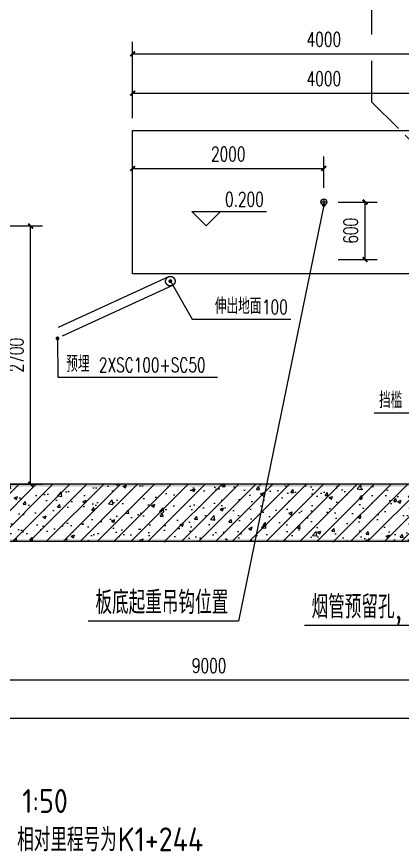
# Model space of a CAD drawing. Extents: x 45837 to 287007, y -98586 to 328021.
# Drawn here: x 144252 to 148285, y -26615 to -17887 of the extents above; entities that cross this region are included whole.
import ezdxf

# ---------------------------------------------------------------- set-up
doc = ezdxf.new("R2010")
doc.units = 0
doc.header["$LTSCALE"] = 1000
doc.header["$MEASUREMENT"] = 0
for name, pattern in [('ACAD_ISO02W100', [15, 12, -3]), ('HIDDEN', [9.525, 6.35, -3.175]), ('W_P', [0.7, 0.6, -0.1])]:
    doc.linetypes.add(name, pattern=pattern)
for name, color, linetype in [('---GPS_废水管', 3, 'W_P'), ('AXIS', 3, 'Continuous'), ('DIM_ELEV', 3, 'Continuous'), ('DIM_LEAD', 3, 'Continuous'), ('DIM_SYMB', 3, 'Continuous'), ('DOTE', 1, 'Continuous'), ('PUB_DIM', 3, 'Continuous'), ('PUB_HATCH', 8, 'Continuous'), ('PUB_TEXT', 7, 'Continuous'), ('PUB_WALL', 9, 'Continuous'), ('WALL', 9, 'Continuous'), ('建筑', 2, 'Continuous')]:
    doc.layers.add(name, color=color, linetype=linetype)
doc.styles.add('_TCH_DIM', font='SIMPLEX', dxfattribs={"bigfont": 'GBCBIG'})
doc.styles.add('DIM_FONT', font='SIMPLEX', dxfattribs={"width": 0.7, "bigfont": 'GBCBIG'})
doc.styles.get("Standard").update_dxf_attribs({"font": 'gbenor.shx', "bigfont": 'gbcbig.shx'})
doc.dimstyles.new('DIMN50', dxfattribs={"dimscale": 0.5, "dimtxt": 300, "dimasz": 100, "dimexe": 250, "dimexo": 300, "dimgap": 150, "dimtad": 1, "dimdec": 0, "dimzin": 0, "dimdsep": 46, "dimtxsty": 'DIM_FONT', "dimblk": 'ARCHTICK', "dimcen": 0.09, "dimclrt": 7, "dimazin": 2, "dimtfac": 1, "dimtdec": 0, "dimtix": 1, "dimtmove": 2, "dimatfit": 3, "dimldrblk": 'ARCHTICK', "dimfxl": 0, "dimtolj": 1, "dimtzin": 0, "dimarcsym": 0})

# ---------------------------------------------------------------- blocks, each defined once
blk = doc.blocks.new('_ArchTick')
at = {"color": 0, "linetype": 'ByBlock', "const_width": 0.4}
blk.add_lwpolyline([(-0.5, -0.5), (0.5, 0.5)], dxfattribs=at)
blk = doc.blocks.new('*D421')
at = {"layer": 'Defpoints', "color": 0}
for p in [(147464.3, -19474.2), (145464.3, -19826.3), (147464.3, -19826.3)]:
    blk.add_point(p, dxfattribs=at)
at = {"layer": 'PUB_DIM', "color": 0, "lineweight": -2}
for p, q in [((145464.3, -19676.3), (145464.3, -19349.2)), ((147464.3, -19676.3), (147464.3, -19349.2)), ((145464.3, -19474.2), (147464.3, -19474.2))]:
    blk.add_line(p, q, dxfattribs=at)
at = {"layer": 'PUB_DIM', "color": 0, "lineweight": -2, "xscale": 50, "yscale": 50, "zscale": 50, "rotation": 180}
blk.add_blockref('_ArchTick', (145464.3, -19474.2), dxfattribs=at)
at = {"layer": 'PUB_DIM', "color": 0, "lineweight": -2, "xscale": 50, "yscale": 50, "zscale": 50}
blk.add_blockref('_ArchTick', (147464.3, -19474.2), dxfattribs=at)
at = {"layer": 'PUB_DIM', "color": 7, "insert": (146464.3, -19324.2), "char_height": 150, "attachment_point": 5, "style": 'DIM_FONT'}
blk.add_mtext('\\A1;2000', dxfattribs=at)
blk = doc.blocks.new('*D422')
at = {"layer": 'Defpoints', "color": 0}
for p in [(147464.3, -19826.3), (147895.4, -19826.3), (147464.3, -20426.3)]:
    blk.add_point(p, dxfattribs=at)
at = {"layer": 'PUB_DIM', "color": 0, "lineweight": -2}
for p, q in [((147614.3, -19826.3), (148020.4, -19826.3)), ((147895.4, -20426.3), (147895.4, -19826.3)), ((147614.3, -20426.3), (148020.4, -20426.3))]:
    blk.add_line(p, q, dxfattribs=at)
at = {"layer": 'PUB_DIM', "color": 0, "lineweight": -2, "xscale": 50, "yscale": 50, "zscale": 50}
for p, rotation in [((147895.4, -19826.3), 90), ((147895.4, -20426.3), 270)]:
    blk.add_blockref('_ArchTick', p, dxfattribs=dict(at, rotation=rotation))
at = {"layer": 'PUB_DIM', "color": 7, "insert": (147745.4, -20126.3), "char_height": 150, "attachment_point": 5, "rotation": 90, "style": 'DIM_FONT'}
blk.add_mtext('\\A1;600', dxfattribs=at)
blk = doc.blocks.new('*D428')
at = {"layer": 'AXIS', "color": 0, "lineweight": -2}
for p, q in [((141764.3, -24417.1), (141764.3, -24948.8)), ((150764.3, -24417.1), (150764.3, -24948.8)), ((141764.3, -24823.8), (150764.3, -24823.8))]:
    blk.add_line(p, q, dxfattribs=at)
at = {"layer": 'Defpoints', "color": 0}
for p in [(141764.3, -24267.1), (150764.3, -24267.1), (150764.3, -24823.8)]:
    blk.add_point(p, dxfattribs=at)
at = {"layer": 'AXIS', "color": 0, "lineweight": -2, "xscale": 50, "yscale": 50, "zscale": 50, "rotation": 180}
blk.add_blockref('_ArchTick', (141764.3, -24823.8), dxfattribs=at)
at = {"layer": 'AXIS', "color": 0, "lineweight": -2, "xscale": 50, "yscale": 50, "zscale": 50}
blk.add_blockref('_ArchTick', (150764.3, -24823.8), dxfattribs=at)
at = {"layer": 'AXIS', "color": 7, "insert": (146264.3, -24673.8), "char_height": 150, "attachment_point": 5, "style": 'DIM_FONT'}
blk.add_mtext('\\A1;9000', dxfattribs=at)
blk = doc.blocks.new('*D443')
at = {"layer": 'Defpoints', "color": 0}
for p in [(149464.3, -18275.8), (145464.3, -18709.3), (149464.3, -18709.3)]:
    blk.add_point(p, dxfattribs=at)
at = {"layer": 'PUB_DIM', "color": 0, "lineweight": -2}
for p, q in [((145464.3, -18559.3), (145464.3, -18150.8)), ((149464.3, -18559.3), (149464.3, -18150.8)), ((145464.3, -18275.8), (149464.3, -18275.8))]:
    blk.add_line(p, q, dxfattribs=at)
at = {"layer": 'PUB_DIM', "color": 0, "lineweight": -2, "xscale": 50, "yscale": 50, "zscale": 50, "rotation": 180}
blk.add_blockref('_ArchTick', (145464.3, -18275.8), dxfattribs=at)
at = {"layer": 'PUB_DIM', "color": 0, "lineweight": -2, "xscale": 50, "yscale": 50, "zscale": 50}
blk.add_blockref('_ArchTick', (149464.3, -18275.8), dxfattribs=at)
at = {"layer": 'PUB_DIM', "color": 7, "insert": (147464.3, -18125.8), "char_height": 150, "attachment_point": 5, "style": 'DIM_FONT'}
blk.add_mtext('\\A1;4000', dxfattribs=at)
blk = doc.blocks.new('*D444')
at = {"layer": 'Defpoints', "color": 0}
for p in [(149464.3, -18686.3), (145464.3, -19097.6), (149464.3, -19097.6)]:
    blk.add_point(p, dxfattribs=at)
at = {"layer": 'PUB_DIM', "color": 0, "lineweight": -2}
for p, q in [((145464.3, -18947.6), (145464.3, -18561.3)), ((149464.3, -18947.6), (149464.3, -18561.3)), ((145464.3, -18686.3), (149464.3, -18686.3))]:
    blk.add_line(p, q, dxfattribs=at)
at = {"layer": 'PUB_DIM', "color": 0, "lineweight": -2, "xscale": 50, "yscale": 50, "zscale": 50, "rotation": 180}
blk.add_blockref('_ArchTick', (145464.3, -18686.3), dxfattribs=at)
at = {"layer": 'PUB_DIM', "color": 0, "lineweight": -2, "xscale": 50, "yscale": 50, "zscale": 50}
blk.add_blockref('_ArchTick', (149464.3, -18686.3), dxfattribs=at)
at = {"layer": 'PUB_DIM', "color": 7, "insert": (147464.3, -18536.3), "char_height": 150, "attachment_point": 5, "style": 'DIM_FONT'}
blk.add_mtext('\\A1;4000', dxfattribs=at)
blk = doc.blocks.new('*D446')
at = {"layer": 'Defpoints', "color": 0}
for p in [(143764.3, -20076.3), (144397.5, -20076.3), (143764.3, -22776.3)]:
    blk.add_point(p, dxfattribs=at)
at = {"layer": 'PUB_DIM', "color": 0, "lineweight": -2}
for p, q in [((143914.3, -20076.3), (144522.5, -20076.3)), ((144397.5, -22776.3), (144397.5, -20076.3)), ((143914.3, -22776.3), (144522.5, -22776.3))]:
    blk.add_line(p, q, dxfattribs=at)
at = {"layer": 'PUB_DIM', "color": 0, "lineweight": -2, "xscale": 50, "yscale": 50, "zscale": 50}
for p, rotation in [((144397.5, -20076.3), 90), ((144397.5, -22776.3), 270)]:
    blk.add_blockref('_ArchTick', p, dxfattribs=dict(at, rotation=rotation))
at = {"layer": 'PUB_DIM', "color": 7, "insert": (144247.5, -21426.3), "char_height": 150, "attachment_point": 5, "rotation": 90, "style": 'DIM_FONT'}
blk.add_mtext('\\A1;2700', dxfattribs=at)
blk = doc.blocks.new('*D482')
at = {"layer": 'AXIS', "color": 0, "lineweight": -2}
for p, q in [((131764.3, -24567.1), (131764.3, -25348.8)), ((153664.3, -24567.1), (153664.3, -25348.8)), ((131764.3, -25223.8), (153664.3, -25223.8))]:
    blk.add_line(p, q, dxfattribs=at)
at = {"layer": 'Defpoints', "color": 0}
for p in [(131764.3, -24417.1), (153664.3, -24417.1), (153664.3, -25223.8)]:
    blk.add_point(p, dxfattribs=at)
at = {"layer": 'AXIS', "color": 0, "lineweight": -2, "xscale": 50, "yscale": 50, "zscale": 50, "rotation": 180}
blk.add_blockref('_ArchTick', (131764.3, -25223.8), dxfattribs=at)
at = {"layer": 'AXIS', "color": 0, "lineweight": -2, "xscale": 50, "yscale": 50, "zscale": 50}
blk.add_blockref('_ArchTick', (153664.3, -25223.8), dxfattribs=at)
at = {"layer": 'AXIS', "color": 7, "insert": (142714.3, -25073.8), "char_height": 150, "attachment_point": 5, "style": 'DIM_FONT'}
blk.add_mtext('\\A1;21900', dxfattribs=at)

msp = doc.modelspace()

# ---------------------------------------------------------------- hatches: boundary and pattern name
at = {"layer": 'PUB_HATCH'}
h = msp.add_hatch(dxfattribs=at)
h.set_pattern_fill('钢筋混凝土', color=256, scale=50, style=0)
h.set_pattern_definition([(45, (0, 0), (-88.38835, 88.38835), []), (50, (0, 0), (358.6301, -31.37607), [37.5, -412.5]), (355, (0, 0), (-69.3757, 376.0961), [30, -330]), (100.4514, (29.9, -2.6), (289.2547, 344.7198), [31.8701, -350.57106]), (46.1842, (0, 100), (533.6205, -82.7595), [56.25, -618.75]), (96.6356, (44.47, 93.1), (467.3314, 487.059), [47.8051, -525.8565]), (351.1842, (0, 100), (467.331, 487.0593), [45, -495]), (21, (50, 75), (298.4535, -201.30945), [37.5, -412.5]), (326, (50, 75), (121.6577, 362.575), [30, -330]), (71.4514, (74.87, 58.22), (420.1113, 161.26525), [31.8701, -350.57106]), (37.5, (0, 0), (6.07993, 166.44693), [0, -326, 0, -335, 0, -331.25]), (7.5, (0, 0), (131.53477, 197.20586), [0, -191, 0, -318.5, 0, -126.25]), (327.5, (-111.5, 0), (266.91122, -11.27744), [0, -125, 0, -390, 0, -517.5]), (317.5, (-161.5, 0), (291.5931, 50.0525), [0, -162.5, 0, -259, 0, -367.5])])
h.paths.add_polyline_path([(150964.3, -22976.3), (150764.3, -22776.3), (143764.3, -22776.3), (143764.3, -23376.3), (150764.3, -23376.3), (150764.3, -23351.3)])
at = {"layer": 'PUB_WALL'}
for points in [[(150764.3, -22776.3), (143764.3, -22776.3), (143764.3, -22801.3), (150789.3, -22801.3)], [(150764.3, -23376.3), (143764.3, -23376.3), (143764.3, -23351.3), (150764.3, -23351.3)]]:
    msp.add_hatch(color=256, dxfattribs=at).paths.add_polyline_path(points)

# ---------------------------------------------------------------- linework, layer by layer
at = {"layer": '---GPS_废水管'}
for p, q in [((147964.2, -17776.3, -400), (147964.2, -18072.6, -400)), ((147964.2, -18347.6, -400), (147964.2, -18776.3, -400)), ((148738.7, -19550.8, -400), (147964.2, -18776.3, -400))]:
    msp.add_line(p, q, dxfattribs=at)
for p, q in [((147464.3, -19794.8), (147464.3, -19857.8)), ((147495.8, -19826.3), (147432.8, -19826.3))]:
    msp.add_line(p, q)
at = {"linetype": 'ByBlock'}
msp.add_lwpolyline([(149464.3, -20576.3), (145464.3, -20576.3), (145464.3, -19076.3), (149464.3, -19076.3)], close=True, dxfattribs=at)
msp.add_circle((147464.3, -19826.3), 31.5)
at = {"layer": 'DIM_ELEV'}
for p, q in [((146233.2, -20074.4), (146083.2, -19924.4)), ((146083.2, -19924.4), (146865.7, -19924.4)), ((146233.2, -20074.4), (146383.2, -19924.4))]:
    msp.add_line(p, q, dxfattribs=at)
at = {"layer": 'DIM_LEAD'}
for p, q in [((147464.3, -19857.8), (146570.4, -24209.1)), ((145858.9, -20653.5), (146085.4, -21050.1)), ((146085.4, -21050.1), (147119.2, -21050.1)), ((144678, -21251.5), (144681, -21655.8)), ((144681, -21655.8), (146353.6, -21655.8)), ((149247.8, -22034), (147989.1, -22034)), ((146570.4, -24209.1), (145000.6, -24209.1)), ((149877.5, -24254.8), (147260.8, -24254.8))]:
    msp.add_line(p, q, dxfattribs=at)
at = {"layer": 'DIM_LEAD', "const_width": 20}
for points in [[(147466.3, -19848, 1), (147462.3, -19867.6, 1)], [(145853.9, -20644.8, 1), (145863.8, -20662.1, 1)], [(144677.9, -21241.5, 1), (144678.1, -21261.5, 1)]]:
    msp.add_lwpolyline(points, format="xyb", close=True, dxfattribs=at)
at = {"layer": 'DOTE'}
msp.add_line((153964.3, -22776.3), (131464.3, -22776.3), dxfattribs=at)
at = {"layer": 'WALL'}
for p, q in [((150764.3, -22776.3), (143764.3, -22776.3)), ((150764.3, -23376.3), (143764.3, -23376.3))]:
    msp.add_line(p, q, dxfattribs=at)
at = {"layer": '建筑', "linetype": 'HIDDEN', "ltscale": 0.2}
for points in [[(145838, -20608), (141561.7, -22572.1)], [(145880.1, -20698.7), (141603.4, -22662.9)]]:
    msp.add_lwpolyline(points, dxfattribs=at)
at = {"layer": '建筑', "linetype": 'ACAD_ISO02W100', "ltscale": 0.2}
msp.add_circle((145858.9, -20653.5), 50, dxfattribs=at)

# ---------------------------------------------------------------- texts
at = {"layer": 'DIM_SYMB', "color": 7}
for s, height, p in [('相对里程号为', 241.13, (144256.4, -26615.4)), ('K1+244', 250, (145309.6, -26615.4))]:
    msp.add_text(s, height=height, dxfattribs=at).set_placement(p)
at = {"layer": 'PUB_TEXT', "style": '_TCH_DIM', "width": 0.705882}
for s, height, p in [('0.200', 148.75, (146430.7, -19871.9)), ('100', 148.75, (146816.7, -20997.6)), ('2XSC100+SC50', 148.75, (145111.1, -21603.3)), (',', 212.5, (148213.5, -24179.8))]:
    msp.add_text(s, height=height, dxfattribs=at).set_placement(p)
at = {"layer": 'PUB_TEXT', "style": '_TCH_DIM'}
for s, height, p in [('伸出地面', 168.79, (146325.2, -20997.6)), ('预埋', 168.79, (144770.4, -21603.3)), ('挡槛', 168.79, (148041.6, -21981.5)), ('板底起重吊钩位置', 241.13, (145075.6, -24134.1)), ('烟管预留孔', 241.13, (147335.8, -24179.8))]:
    msp.add_text(s, height=height, dxfattribs=at).set_placement(p)
at = {"layer": 'PUB_TEXT'}
msp.add_text('1:50', height=250, dxfattribs=at).set_placement((144309.8, -26214.2))

# ---------------------------------------------------------------- dimensions: what is measured, and where the dimension line sits
at = {"layer": 'AXIS'}
for p1, p2, distance, picture, middle in [((141764.3, -24267.1), (150764.3, -24267.1), -556.7, '*D428', (146264.3, -24673.8)), ((131764.3, -24417.1), (153664.3, -24417.1), -806.7, '*D482', (142714.3, -25073.8))]:
    dim = msp.add_aligned_dim(p1=p1, p2=p2, distance=distance, dimstyle='DIMN50', dxfattribs=at)
    dim.commit()
    dim.dimension.update_dxf_attribs({"geometry": picture, "text_midpoint": middle})
at = {"layer": 'PUB_DIM'}
for p1, p2, distance, picture, middle in [((145464.3, -18709.3), (149464.3, -18709.3), 433.5, '*D443', (147464.3, -18125.8)), ((145464.3, -19097.6), (149464.3, -19097.6), 411.3, '*D444', (147464.3, -18536.3)), ((145464.3, -19826.3), (147464.3, -19826.3), 352.1, '*D421', (146464.3, -19324.2)), ((147464.3, -20426.3), (147464.3, -19826.3), -431.1, '*D422', (147745.4, -20126.3)), ((143764.3, -22776.3), (143764.3, -20076.3), -633.2, '*D446', (144247.5, -21426.3))]:
    dim = msp.add_aligned_dim(p1=p1, p2=p2, distance=distance, dimstyle='DIMN50', dxfattribs=at)
    dim.commit()
    dim.dimension.update_dxf_attribs({"geometry": picture, "text_midpoint": middle})

doc.saveas('drawing.dxf')
